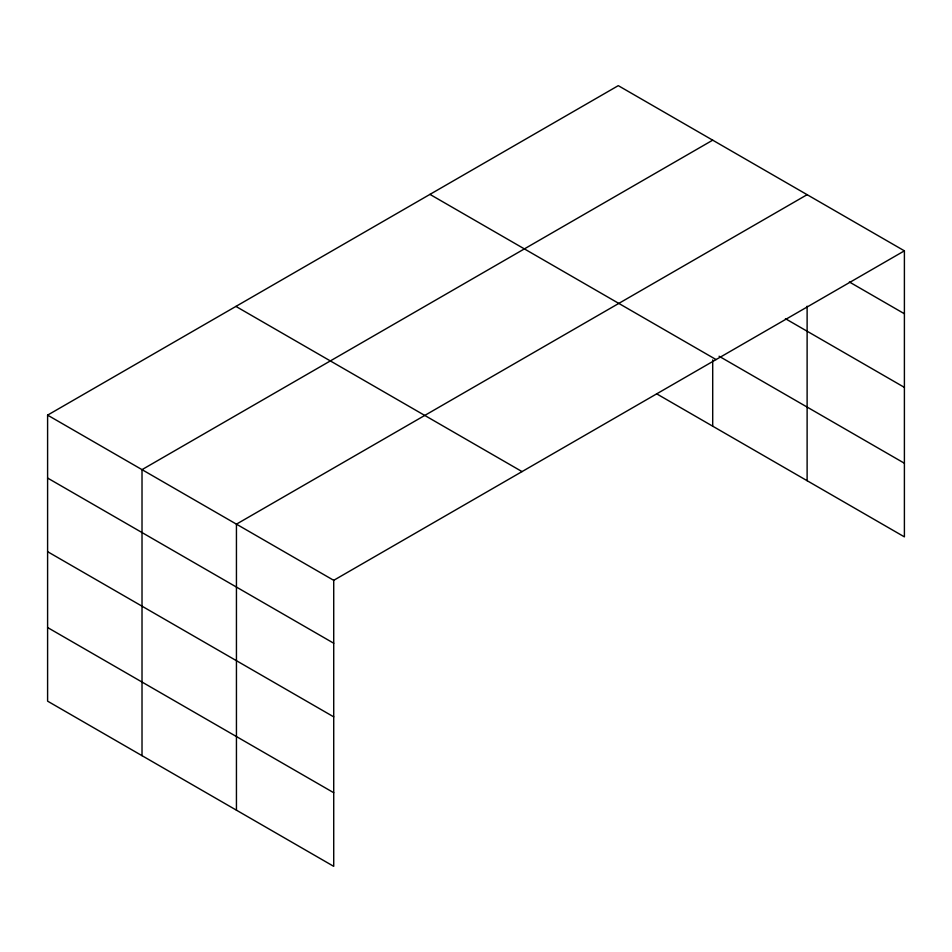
<?xml version="1.0" encoding="UTF-8"?>
<svg xmlns="http://www.w3.org/2000/svg" width="952" height="952" viewBox="0 0 952 952"><rect width="100%" height="100%" fill="white"/><g stroke="black" fill="none" stroke-linecap="round" stroke-linejoin="round"><path stroke-width="1.43" d="M904.4 250.84L618.276 85.656L47.6 415.132L47.6 701.16L333.724 866.344L333.724 580.327L904.4 250.84L904.4 536.868L656.559 393.771M712.703 140.17L142.015 469.645L142.015 755.662M807.117 194.684L236.441 524.159L236.441 810.176M849.362 281.982L904.4 313.755M785.424 318.694L904.4 387.381M719.081 356.238L904.4 463.243M429.959 194.386L716.071 359.57M235.929 306.413L522.041 471.597M47.6 415.132L333.724 580.327M47.6 478.047L333.724 643.231M47.6 551.672L333.724 716.856M47.6 627.535L333.724 792.718M807.117 306.187L807.117 480.7M712.703 359.927L712.703 426.187"/></g></svg>
